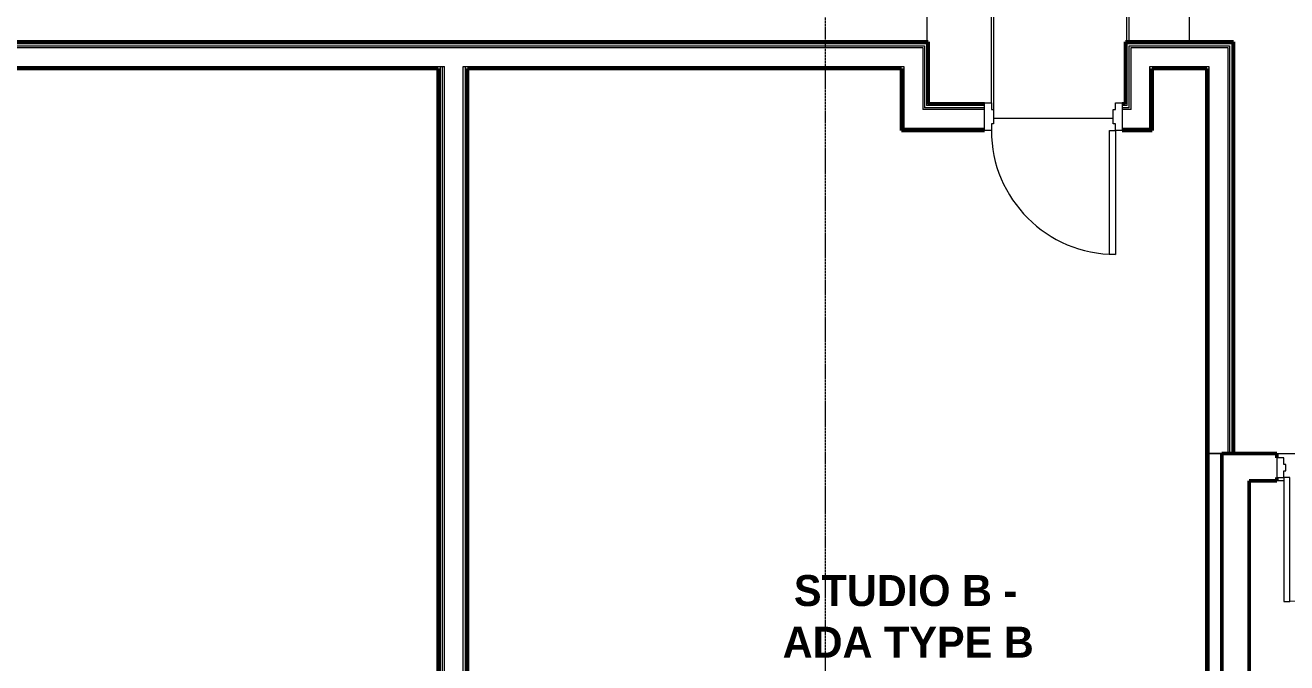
# Model space of a CAD drawing. Header units: inches. Extents: x -4235 to -464, y 9706 to 12463.
# Drawn here: x -3059.7 to -2693.4, y 10200.8 to 10386 of the extents above; entities that cross this region are included whole.
import ezdxf

# ---------------------------------------------------------------- set-up
doc = ezdxf.new("R2010")
doc.units = ezdxf.units.IN
doc.header["$MEASUREMENT"] = 0
doc.linetypes.add('Grid Line 1_2_', pattern=[0.875, 0.5, -0.125, 0.125, -0.125])
for name, color, linetype, lineweight in [('0-1', 7, 'Continuous', 5), ('0-3', 250, 'Continuous', 9), ('A-AREA-IDEN', 2, 'Continuous', 9), ('A-DOOR-1', 250, 'Continuous', 9), ('A-DOOR-2', 130, 'Continuous', 20), ('A-DOOR-FRAM-1', 130, 'Continuous', 20), ('A-FLOR-2', 250, 'Continuous', 9), ('A-WALL-2', 7, 'Continuous', 50), ('A-WALL-3', 50, 'Continuous', 13), ('A-WALL-4', 250, 'Continuous', 9), ('I-WALL-1', 7, 'Continuous', 50), ('S-GRID-1', 1, 'Grid Line 1_2_', 9)]:
    doc.layers.add(name, color=color, linetype=linetype, lineweight=lineweight)
doc.styles.add('Century Gothic_B', font='GOTHICB.TTF', dxfattribs={"height": 9})

# ---------------------------------------------------------------- blocks, each defined once
blk = doc.blocks.new('HOLLOW METAL - UNIT DOOR-2191980-BACKGROUND - 1ST FLOOR')
at = {"layer": 'A-DOOR-1'}
blk.add_arc((18, -4.125), 36, 180, 270, dxfattribs=at)
at = {"layer": 'A-DOOR-2'}
for p, q in [((16.25, -4.125), (18, -4.125)), ((16.25, -40.125), (16.25, -4.125)), ((18, -4.125), (18, -40.125)), ((18, -40.125), (16.25, -40.125))]:
    blk.add_line(p, q, dxfattribs=at)
at = {"layer": 'A-DOOR-FRAM-1'}
for p, q in [((-20, 3.875), (-18, 3.875)), ((-20, -4.125), (-20, 3.875)), ((-18, 3.875), (-18, 1.9375)), ((18, 3.875), (20, 3.875)), ((18, 1.9375), (18, 3.875)), ((20, 3.875), (20, -4.125)), ((-18, 1.9375), (-17.375, 1.9375)), ((-17.375, 1.9375), (-17.375, -2.1875)), ((17.375, 1.9375), (18, 1.9375)), ((17.375, -2.1875), (17.375, 1.9375)), ((-18, -2.1875), (-18, -4.125)), ((-17.375, -2.1875), (-18, -2.1875)), ((18, -2.1875), (17.375, -2.1875)), ((18, -4.125), (18, -2.1875)), ((-18, -4.125), (-20, -4.125)), ((20, -4.125), (18, -4.125))]:
    blk.add_line(p, q, dxfattribs=at)
blk = doc.blocks.new('CTR - 1st Phase - Common Walls_rvt-1-BACKGROUND - 1ST FLOOR')
at = {"layer": 'A-FLOR-2'}
for p, q in [((-2797.9, 10425.39), (-2797.9, 10381.16)), ((-2779.2, 10363.41), (-2779.2, 10425.39)), ((-2778.57, 10425.39), (-2778.57, 10361.48)), ((-2739.92, 10381.16), (-2739.92, 10425.39)), ((-2739.3, 10425.39), (-2739.3, 10381.16)), ((-2721.68, 10381.16), (-2721.68, 10425.39)), ((-2778.57, 10359.04), (-2743.82, 10359.04))]:
    blk.add_line(p, q, dxfattribs=at)
at = {"layer": 'A-WALL-2'}
for p, q in [((-2716.66, 10261.59), (-2716.66, 10017.09)), ((-2712.29, 10017.09), (-2712.29, 10261.59))]:
    blk.add_line(p, q, dxfattribs=at)
at = {"layer": 'A-WALL-3'}
for p, q in [((-3065.75, 10380.66), (-2805.27, 10380.66)), ((-3065.75, 10380.04), (-2805.27, 10380.04)), ((-2805.27, 10380.66), (-2798.65, 10380.66)), ((-2805.27, 10380.04), (-2799.15, 10380.04)), ((-2799.15, 10380.04), (-2798.65, 10380.04)), ((-2798.65, 10380.66), (-2798.02, 10380.66)), ((-2798.65, 10380.04), (-2798.65, 10362.04)), ((-2798.02, 10380.66), (-2798.02, 10362.66)), ((-2739.8, 10380.66), (-2739.8, 10381.16)), ((-2739.8, 10380.66), (-2739.8, 10381.16)), ((-2739.8, 10380.66), (-2739.17, 10380.66)), ((-2739.8, 10362.66), (-2739.8, 10380.66)), ((-2739.17, 10380.66), (-2732.55, 10380.66)), ((-2739.17, 10380.04), (-2738.67, 10380.04)), ((-2739.17, 10362.04), (-2739.17, 10380.04)), ((-2738.67, 10380.04), (-2732.55, 10380.04)), ((-2732.55, 10380.66), (-2716.66, 10380.66)), ((-2732.55, 10380.04), (-2716.66, 10380.04)), ((-2716.66, 10380.66), (-2710.04, 10380.66)), ((-2716.66, 10380.04), (-2710.54, 10380.04)), ((-2710.54, 10380.04), (-2710.04, 10380.04)), ((-2710.04, 10380.66), (-2709.41, 10380.66)), ((-2710.04, 10380.04), (-2710.04, 10261.59)), ((-2709.41, 10380.66), (-2709.41, 10261.59)), ((-3065.75, 10379.54), (-2805.27, 10379.54)), ((-2805.27, 10379.54), (-2804.65, 10379.54)), ((-2804.65, 10379.54), (-2799.15, 10379.54)), ((-2799.15, 10379.54), (-2799.15, 10361.54)), ((-2738.67, 10379.54), (-2733.17, 10379.54)), ((-2738.67, 10361.54), (-2738.67, 10379.54)), ((-2733.17, 10379.54), (-2732.55, 10379.54)), ((-2732.55, 10379.54), (-2716.66, 10379.54)), ((-2716.66, 10379.54), (-2716.04, 10379.54)), ((-2716.04, 10379.54), (-2710.54, 10379.54)), ((-2710.54, 10379.54), (-2710.54, 10261.59)), ((-3065.75, 10374.04), (-2939.15, 10374.04)), ((-2939.15, 10374.04), (-2938.52, 10374.04)), ((-2939.15, 10373.41), (-2939.15, 10374.04)), ((-2939.15, 10374.04), (-2938.52, 10374.04)), ((-2939.15, 10018.09), (-2939.15, 10373.41)), ((-2938.52, 10374.04), (-2938.02, 10374.04)), ((-2938.52, 10373.41), (-2938.52, 10374.04)), ((-2938.52, 10374.04), (-2938.02, 10374.04)), ((-2938.52, 10018.09), (-2938.52, 10373.41)), ((-2938.02, 10373.41), (-2938.02, 10374.04)), ((-2938.02, 10018.09), (-2938.02, 10373.41)), ((-2932.52, 10374.04), (-2931.9, 10374.04)), ((-2932.52, 10373.41), (-2932.52, 10374.04)), ((-2932.52, 10374.04), (-2931.9, 10374.04)), ((-2932.52, 10018.09), (-2932.52, 10373.41)), ((-2931.9, 10373.41), (-2931.9, 10374.04)), ((-2931.9, 10374.04), (-2805.27, 10374.04)), ((-2931.9, 10018.09), (-2931.9, 10373.41)), ((-2805.27, 10374.04), (-2804.65, 10374.04)), ((-2804.65, 10374.04), (-2804.65, 10356.04)), ((-2733.17, 10374.04), (-2732.55, 10374.04)), ((-2733.17, 10356.04), (-2733.17, 10374.04)), ((-2732.55, 10374.04), (-2716.66, 10374.04)), ((-2716.66, 10374.04), (-2716.04, 10374.04)), ((-2716.04, 10374.04), (-2716.04, 10261.59)), ((-2798.65, 10361.54), (-2799.15, 10361.54)), ((-2798.02, 10362.04), (-2798.65, 10362.04)), ((-2797.52, 10361.54), (-2798.65, 10361.54)), ((-2797.52, 10362.66), (-2798.02, 10362.66)), ((-2797.52, 10362.04), (-2798.02, 10362.04)), ((-2797.52, 10363.16), (-2797.52, 10362.66)), ((-2781.2, 10362.66), (-2797.52, 10362.66)), ((-2781.2, 10362.04), (-2797.52, 10362.04)), ((-2781.2, 10361.54), (-2797.52, 10361.54)), ((-2740.3, 10362.66), (-2741.2, 10362.66)), ((-2740.3, 10362.04), (-2741.2, 10362.04)), ((-2740.3, 10361.54), (-2741.2, 10361.54)), ((-2739.8, 10362.66), (-2740.3, 10362.66)), ((-2739.8, 10362.04), (-2740.3, 10362.04)), ((-2739.17, 10361.54), (-2740.3, 10361.54)), ((-2739.17, 10362.04), (-2739.8, 10362.04)), ((-2738.67, 10361.54), (-2739.17, 10361.54)), ((-2799.15, 10356.04), (-2804.65, 10356.04)), ((-2797.52, 10356.04), (-2799.15, 10356.04)), ((-2781.2, 10356.04), (-2797.52, 10356.04)), ((-2740.3, 10356.04), (-2741.2, 10356.04)), ((-2738.67, 10356.04), (-2740.3, 10356.04)), ((-2733.17, 10356.04), (-2738.67, 10356.04)), ((-2716.04, 10261.59), (-2712.54, 10261.59)), ((-2712.54, 10261.59), (-2716.04, 10261.59)), ((-2716.04, 10261.59), (-2716.04, 10017.09)), ((-2712.54, 10261.59), (-2712.29, 10261.59)), ((-2712.29, 10261.59), (-2712.54, 10261.59)), ((-2712.54, 10261.59), (-2712.54, 10017.09))]:
    blk.add_line(p, q, dxfattribs=at)
at = {"layer": 'I-WALL-1'}
for p, q in [((-2805.27, 10381.16), (-3065.75, 10381.16)), ((-2798.02, 10381.16), (-2805.27, 10381.16)), ((-2797.52, 10381.16), (-2798.02, 10381.16)), ((-2797.52, 10363.16), (-2797.52, 10381.16)), ((-2740.3, 10381.16), (-2740.3, 10363.16)), ((-2739.8, 10381.16), (-2740.3, 10381.16)), ((-2732.55, 10381.16), (-2739.8, 10381.16)), ((-2716.66, 10381.16), (-2732.55, 10381.16)), ((-2709.41, 10381.16), (-2716.66, 10381.16)), ((-2708.91, 10381.16), (-2709.41, 10381.16)), ((-2708.91, 10261.59), (-2708.91, 10381.16)), ((-3065.75, 10373.41), (-2939.77, 10373.41)), ((-2939.77, 10373.41), (-2939.77, 10018.09)), ((-2931.27, 10018.09), (-2931.27, 10373.41)), ((-2931.27, 10373.41), (-2805.27, 10373.41)), ((-2805.27, 10373.41), (-2805.27, 10355.41)), ((-2732.55, 10373.41), (-2716.66, 10373.41)), ((-2732.55, 10355.41), (-2732.55, 10373.41)), ((-2716.66, 10373.41), (-2716.66, 10261.59)), ((-2781.2, 10363.16), (-2797.52, 10363.16)), ((-2740.3, 10363.16), (-2741.2, 10363.16)), ((-2805.27, 10355.41), (-2804.65, 10355.41)), ((-2804.65, 10355.41), (-2797.52, 10355.41)), ((-2797.52, 10355.41), (-2781.2, 10355.41)), ((-2741.2, 10355.41), (-2740.3, 10355.41)), ((-2740.3, 10355.41), (-2733.17, 10355.41)), ((-2733.17, 10355.41), (-2732.55, 10355.41)), ((-2712.29, 10261.59), (-2708.91, 10261.59))]:
    blk.add_line(p, q, dxfattribs=at)
at = {"layer": '0-3'}
blk.add_blockref('HOLLOW METAL - UNIT DOOR-2191980-BACKGROUND - 1ST FLOOR', (-2761.2, 10359.54), dxfattribs=at)
blk = doc.blocks.new('HOLLOW METAL - STAIR DOOR 3-0 x 7-0-2453423-BACKGROUND - 1ST FLOOR')
at = {"layer": 'A-DOOR-1'}
blk.add_arc((18, 3.25), 36, 90, 180, dxfattribs=at)
at = {"layer": 'A-DOOR-2'}
for p, q in [((18, 39.25), (16.25, 39.25)), ((16.25, 39.25), (16.25, 3.25)), ((18, 3.25), (18, 39.25)), ((16.25, 3.25), (18, 3.25))]:
    blk.add_line(p, q, dxfattribs=at)
at = {"layer": 'A-DOOR-FRAM-1'}
for p, q in [((-18, 3.25), (-20, 3.25)), ((-20, 3.25), (-20, -2.5)), ((-18, 1.3125), (-18, 3.25)), ((-17.375, 1.3125), (-18, 1.3125)), ((-17.375, -0.5625), (-17.375, 1.3125)), ((18, 1.3125), (17.375, 1.3125)), ((17.375, 1.3125), (17.375, -0.5625)), ((18, 3.25), (18, 1.3125)), ((20, 3.25), (18, 3.25)), ((20, -2.5), (20, 3.25)), ((-20, -2.5), (-18, -2.5)), ((-18, -2.5), (-18, -0.5625)), ((-18, -0.5625), (-17.375, -0.5625)), ((17.375, -0.5625), (18, -0.5625)), ((18, -0.5625), (18, -2.5)), ((18, -2.5), (20, -2.5))]:
    blk.add_line(p, q, dxfattribs=at)
blk = doc.blocks.new('CTR - 1st Phase -Stairs _ Elevators_rvt-1-BACKGROUND - 1ST FLOOR')
at = {"layer": 'A-WALL-2'}
for p, q in [((-2696.32, 10261.59), (-2712.32, 10261.59)), ((-2712.32, 10261.59), (-2712.32, 10253.59)), ((-2696.32, 10260.34), (-2696.32, 10261.59)), ((-2712.32, 10253.59), (-2712.32, 10013.59)), ((-2704.32, 10021.59), (-2704.32, 10253.59)), ((-2704.32, 10253.59), (-2696.32, 10253.59)), ((-2696.32, 10253.59), (-2696.32, 10254.59))]:
    blk.add_line(p, q, dxfattribs=at)
at = {"layer": 'A-WALL-4'}
for p, q in [((-2696.32, 10261.59), (-2656.32, 10261.59)), ((-2694.32, 10253.59), (-2696.32, 10253.59))]:
    blk.add_line(p, q, dxfattribs=at)
at = {"layer": '0-3', "rotation": 180}
blk.add_blockref('HOLLOW METAL - STAIR DOOR 3-0 x 7-0-2453423-BACKGROUND - 1ST FLOOR', (-2676.32, 10257.84), dxfattribs=at)

msp = doc.modelspace()

# ---------------------------------------------------------------- linework, layer by layer
at = {"layer": 'S-GRID-1'}
msp.add_line((-2827.32, 9836.18), (-2827.32, 12413.74), dxfattribs=at)

# ---------------------------------------------------------------- block references
at = {"layer": '0-1'}
for name in ['CTR - 1st Phase -Stairs _ Elevators_rvt-1-BACKGROUND - 1ST FLOOR', 'CTR - 1st Phase - Common Walls_rvt-1-BACKGROUND - 1ST FLOOR']:
    msp.add_blockref(name, (0, 0), dxfattribs=at)

# ---------------------------------------------------------------- texts
at = {"layer": 'A-AREA-IDEN', "char_height": 9, "attachment_point": 1, "style": 'Century Gothic_B'}
for s, insert, width in [('STUDIO B -', (-2836.54, 10226.26), 76.659), ('ADA TYPE B', (-2839.79, 10211.26), 84.537)]:
    msp.add_mtext(s, dxfattribs=dict(at, insert=insert, width=width))

doc.saveas('drawing.dxf')
